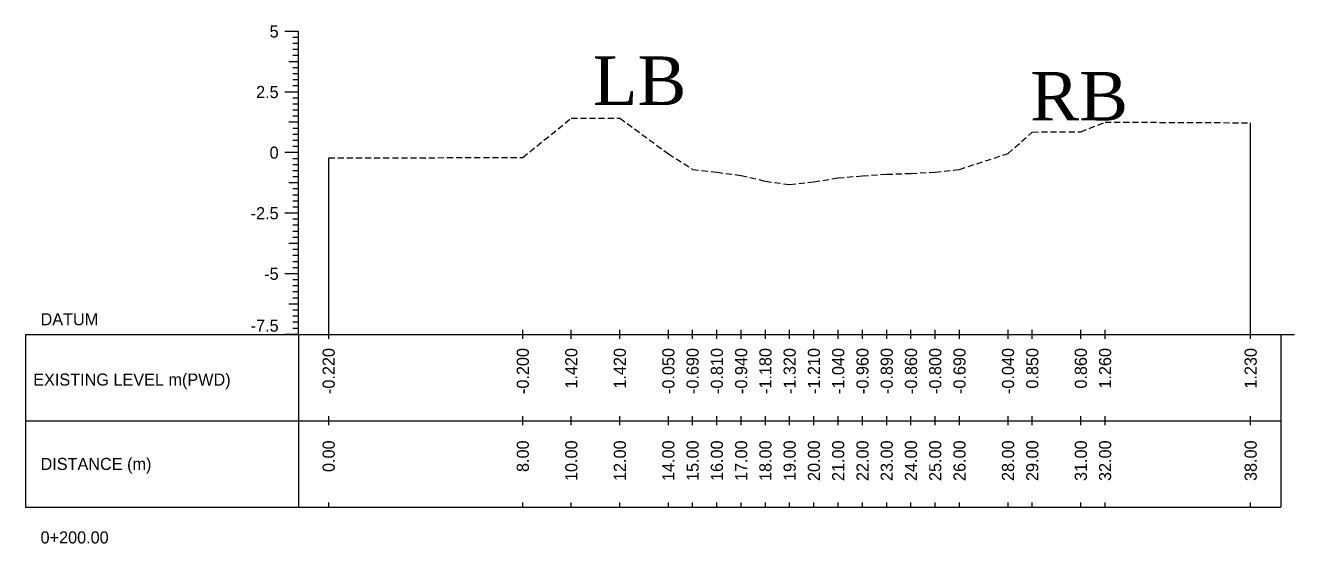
# Model space of a CAD drawing. Header units: inches. Extents: x 2917 to 4535, y -1482 to -1060.
# Drawn here: x 3147.8 to 3200.1, y -1357.3 to -1336 of the extents above; entities that cross this region are included whole.
import ezdxf
from ezdxf.enums import TextEntityAlignment as Align

# ---------------------------------------------------------------- set-up
doc = ezdxf.new("R2010")
doc.units = ezdxf.units.IN
doc.header["$MEASUREMENT"] = 0
doc.linetypes.add('HIDDEN', pattern=[0.375, 0.25, -0.125])
doc.layers.add('CS_Drawing', color=7, linetype='Continuous')
doc.layers.add('GL', color=3, linetype='HIDDEN')
doc.styles.add('romans', font='romans.shx')

msp = doc.modelspace()

# ---------------------------------------------------------------- linework, layer by layer
at = {"layer": 'CS_Drawing'}
for p, q in [((3159.033, -1336.201), (3158.47, -1336.201)), ((3159.033, -1336.201), (3158.639, -1336.201)), ((3159.033, -1336.201), (3158.808, -1336.201)), ((3159.033, -1336.451), (3158.808, -1336.451)), ((3159.033, -1348.701), (3159.033, -1336.201)), ((3159.033, -1336.701), (3158.808, -1336.701)), ((3159.033, -1336.951), (3158.808, -1336.951)), ((3159.033, -1337.451), (3158.639, -1337.451)), ((3159.033, -1337.201), (3158.808, -1337.201)), ((3159.033, -1337.451), (3158.808, -1337.451)), ((3159.033, -1337.701), (3158.808, -1337.701)), ((3159.033, -1337.951), (3158.808, -1337.951)), ((3159.033, -1338.201), (3158.808, -1338.201)), ((3159.033, -1338.451), (3158.808, -1338.451)), ((3159.033, -1338.701), (3158.47, -1338.701)), ((3159.033, -1338.701), (3158.639, -1338.701)), ((3159.033, -1338.701), (3158.808, -1338.701)), ((3159.033, -1338.951), (3158.808, -1338.951)), ((3159.033, -1339.201), (3158.808, -1339.201)), ((3159.033, -1339.451), (3158.808, -1339.451)), ((3159.033, -1339.701), (3158.808, -1339.701)), ((3159.033, -1339.951), (3158.639, -1339.951)), ((3159.033, -1339.951), (3158.808, -1339.951)), ((3159.033, -1340.201), (3158.808, -1340.201)), ((3198.283, -1348.701), (3198.283, -1339.971)), ((3159.033, -1340.451), (3158.808, -1340.451)), ((3159.033, -1340.701), (3158.808, -1340.701)), ((3159.033, -1341.201), (3158.47, -1341.201)), ((3159.033, -1341.201), (3158.639, -1341.201)), ((3159.033, -1340.951), (3158.808, -1340.951)), ((3159.033, -1341.201), (3158.808, -1341.201)), ((3159.033, -1341.451), (3158.808, -1341.451)), ((3159.033, -1341.701), (3158.808, -1341.701)), ((3160.283, -1348.701), (3160.283, -1341.421)), ((3159.033, -1341.951), (3158.808, -1341.951)), ((3159.033, -1342.201), (3158.808, -1342.201)), ((3159.033, -1342.451), (3158.639, -1342.451)), ((3159.033, -1342.451), (3158.808, -1342.451)), ((3159.033, -1342.701), (3158.808, -1342.701)), ((3159.033, -1342.951), (3158.808, -1342.951)), ((3159.033, -1343.201), (3158.808, -1343.201)), ((3159.033, -1343.701), (3158.47, -1343.701)), ((3159.033, -1343.701), (3158.639, -1343.701)), ((3159.033, -1343.451), (3158.808, -1343.451)), ((3159.033, -1343.701), (3158.808, -1343.701)), ((3159.033, -1343.951), (3158.808, -1343.951)), ((3159.033, -1344.201), (3158.808, -1344.201)), ((3159.033, -1344.951), (3158.639, -1344.951)), ((3159.033, -1344.451), (3158.808, -1344.451)), ((3159.033, -1344.701), (3158.808, -1344.701)), ((3159.033, -1344.951), (3158.808, -1344.951)), ((3159.033, -1345.201), (3158.808, -1345.201)), ((3159.033, -1345.451), (3158.808, -1345.451)), ((3159.033, -1345.701), (3158.808, -1345.701)), ((3159.033, -1345.951), (3158.808, -1345.951)), ((3159.033, -1346.201), (3158.47, -1346.201)), ((3159.033, -1346.201), (3158.639, -1346.201)), ((3159.033, -1346.201), (3158.808, -1346.201)), ((3159.033, -1346.451), (3158.808, -1346.451)), ((3159.033, -1346.701), (3158.808, -1346.701)), ((3159.033, -1346.951), (3158.808, -1346.951)), ((3159.033, -1347.451), (3158.639, -1347.451)), ((3159.033, -1347.201), (3158.808, -1347.201)), ((3159.033, -1347.451), (3158.808, -1347.451)), ((3159.033, -1347.701), (3158.808, -1347.701)), ((3159.033, -1347.951), (3158.808, -1347.951)), ((3159.033, -1348.201), (3158.808, -1348.201)), ((3159.033, -1348.451), (3158.808, -1348.451)), ((3160.283, -1348.889), (3160.283, -1348.514)), ((3168.283, -1348.889), (3168.283, -1348.514)), ((3170.283, -1348.889), (3170.283, -1348.514)), ((3172.283, -1348.889), (3172.283, -1348.514)), ((3174.283, -1348.889), (3174.283, -1348.514)), ((3175.283, -1348.889), (3175.283, -1348.514)), ((3176.283, -1348.889), (3176.283, -1348.514)), ((3177.283, -1348.889), (3177.283, -1348.514)), ((3178.283, -1348.889), (3178.283, -1348.514)), ((3179.283, -1348.889), (3179.283, -1348.514)), ((3180.283, -1348.889), (3180.283, -1348.514)), ((3181.283, -1348.889), (3181.283, -1348.514)), ((3182.283, -1348.889), (3182.283, -1348.514)), ((3183.283, -1348.889), (3183.283, -1348.514)), ((3184.283, -1348.889), (3184.283, -1348.514)), ((3185.283, -1348.889), (3185.283, -1348.514)), ((3186.283, -1348.889), (3186.283, -1348.514)), ((3188.283, -1348.889), (3188.283, -1348.514)), ((3189.283, -1348.889), (3189.283, -1348.514)), ((3191.283, -1348.889), (3191.283, -1348.514)), ((3192.283, -1348.889), (3192.283, -1348.514)), ((3198.283, -1348.889), (3198.283, -1348.514)), ((3147.783, -1348.701), (3159.033, -1348.701)), ((3147.783, -1348.701), (3147.783, -1355.826)), ((3159.033, -1348.701), (3158.47, -1348.701)), ((3159.033, -1348.701), (3158.639, -1348.701)), ((3159.033, -1348.701), (3158.808, -1348.701)), ((3159.033, -1348.701), (3199.533, -1348.701)), ((3159.033, -1348.701), (3159.033, -1355.826)), ((3199.533, -1348.701), (3200.095, -1348.701)), ((3199.533, -1348.701), (3199.926, -1348.701)), ((3199.533, -1348.701), (3199.758, -1348.701)), ((3199.533, -1348.701), (3199.533, -1355.826)), ((3147.783, -1352.264), (3159.033, -1352.264)), ((3159.033, -1352.264), (3199.533, -1352.264)), ((3159.033, -1352.264), (3199.533, -1352.264)), ((3160.283, -1352.451), (3160.283, -1352.076)), ((3168.283, -1352.451), (3168.283, -1352.076)), ((3170.283, -1352.451), (3170.283, -1352.076)), ((3172.283, -1352.451), (3172.283, -1352.076)), ((3174.283, -1352.451), (3174.283, -1352.076)), ((3175.283, -1352.451), (3175.283, -1352.076)), ((3176.283, -1352.451), (3176.283, -1352.076)), ((3177.283, -1352.451), (3177.283, -1352.076)), ((3178.283, -1352.451), (3178.283, -1352.076)), ((3179.283, -1352.451), (3179.283, -1352.076)), ((3180.283, -1352.451), (3180.283, -1352.076)), ((3181.283, -1352.451), (3181.283, -1352.076)), ((3182.283, -1352.451), (3182.283, -1352.076)), ((3183.283, -1352.451), (3183.283, -1352.076)), ((3184.283, -1352.451), (3184.283, -1352.076)), ((3185.283, -1352.451), (3185.283, -1352.076)), ((3186.283, -1352.451), (3186.283, -1352.076)), ((3188.283, -1352.451), (3188.283, -1352.076)), ((3189.283, -1352.451), (3189.283, -1352.076)), ((3191.283, -1352.451), (3191.283, -1352.076)), ((3192.283, -1352.451), (3192.283, -1352.076)), ((3198.283, -1352.451), (3198.283, -1352.076)), ((3147.783, -1355.826), (3159.033, -1355.826)), ((3159.033, -1355.826), (3199.533, -1355.826)), ((3160.283, -1355.826), (3160.283, -1355.639)), ((3168.283, -1355.826), (3168.283, -1355.639)), ((3170.283, -1355.826), (3170.283, -1355.639)), ((3172.283, -1355.826), (3172.283, -1355.639)), ((3174.283, -1355.826), (3174.283, -1355.639)), ((3175.283, -1355.826), (3175.283, -1355.639)), ((3176.283, -1355.826), (3176.283, -1355.639)), ((3177.283, -1355.826), (3177.283, -1355.639)), ((3178.283, -1355.826), (3178.283, -1355.639)), ((3179.283, -1355.826), (3179.283, -1355.639)), ((3180.283, -1355.826), (3180.283, -1355.639)), ((3181.283, -1355.826), (3181.283, -1355.639)), ((3182.283, -1355.826), (3182.283, -1355.639)), ((3183.283, -1355.826), (3183.283, -1355.639)), ((3184.283, -1355.826), (3184.283, -1355.639)), ((3185.283, -1355.826), (3185.283, -1355.639)), ((3186.283, -1355.826), (3186.283, -1355.639)), ((3188.283, -1355.826), (3188.283, -1355.639)), ((3189.283, -1355.826), (3189.283, -1355.639)), ((3191.283, -1355.826), (3191.283, -1355.639)), ((3192.283, -1355.826), (3192.283, -1355.639)), ((3198.283, -1355.826), (3198.283, -1355.639))]:
    msp.add_line(p, q, dxfattribs=at)
at = {"layer": 'GL'}
msp.add_lwpolyline([(3160.283, -1341.421), (3168.283, -1341.401), (3170.283, -1339.781), (3172.283, -1339.781), (3174.283, -1341.251), (3175.283, -1341.891), (3176.283, -1342.011), (3177.283, -1342.141), (3178.283, -1342.381), (3179.283, -1342.521), (3180.283, -1342.411), (3181.283, -1342.241), (3182.283, -1342.161), (3183.283, -1342.091), (3184.283, -1342.061), (3185.283, -1342.001), (3186.283, -1341.891), (3188.283, -1341.241), (3189.283, -1340.351), (3191.283, -1340.341), (3192.283, -1339.941), (3198.283, -1339.971)], dxfattribs=at)

# ---------------------------------------------------------------- texts
at = {"char_height": 2, "width": 27.14775, "attachment_point": 1, "style": 'romans'}
for s, insert in [('{\\fTimes New Roman|b0|i0|c0|p18;LB}', (3171.166, -1337.234)), ('{\\fTimes New Roman|b0|i0|c0|p18;RB}', (3189.199, -1337.873))]:
    msp.add_mtext(s, dxfattribs=dict(at, insert=insert))
at = {"layer": 'CS_Drawing'}
for s, p in [('5', (3158.22, -1336.201)), ('2.5', (3158.22, -1338.701)), ('0', (3158.22, -1341.201)), ('-2.5', (3158.22, -1343.701)), ('-5', (3158.22, -1346.201))]:
    msp.add_text(s, height=0.5, dxfattribs=at).set_placement(p, align=Align.MIDDLE_RIGHT)
for s, p in [('DATUM', (3148.408, -1348.076)), ('EXISTING LEVEL m(PWD)', (3148.106, -1350.564)), ('DISTANCE (m)', (3148.408, -1354.045)), ('0+200.00', (3148.408, -1357.076))]:
    msp.add_text(s, height=0.5, dxfattribs=at).set_placement(p, align=Align.MIDDLE_LEFT)
msp.add_text('-7.5', height=0.5, dxfattribs=at).set_placement((3158.22, -1348.589), align=Align.RIGHT)
for s, p in [('-0.220', (3160.283, -1349.264)), ('-0.200', (3168.283, -1349.264)), ('1.420', (3170.283, -1349.264)), ('1.420', (3172.283, -1349.264)), ('-0.050', (3174.283, -1349.264)), ('-0.690', (3175.283, -1349.264)), ('-0.810', (3176.283, -1349.264)), ('-0.940', (3177.283, -1349.264)), ('-1.180', (3178.283, -1349.264)), ('-1.320', (3179.283, -1349.264)), ('-1.210', (3180.283, -1349.264)), ('-1.040', (3181.283, -1349.264)), ('-0.960', (3182.283, -1349.264)), ('-0.890', (3183.283, -1349.264)), ('-0.860', (3184.283, -1349.264)), ('-0.800', (3185.283, -1349.264)), ('-0.690', (3186.283, -1349.264)), ('-0.040', (3188.283, -1349.264)), ('0.850', (3189.283, -1349.264)), ('0.860', (3191.283, -1349.264)), ('1.260', (3192.283, -1349.264)), ('1.230', (3198.283, -1349.264)), ('0.00', (3160.283, -1353.076)), ('8.00', (3168.283, -1353.076)), ('10.00', (3170.283, -1353.076)), ('12.00', (3172.283, -1353.076)), ('14.00', (3174.283, -1353.076)), ('15.00', (3175.283, -1353.076)), ('16.00', (3176.283, -1353.076)), ('17.00', (3177.283, -1353.076)), ('18.00', (3178.283, -1353.076)), ('19.00', (3179.283, -1353.076)), ('20.00', (3180.283, -1353.076)), ('21.00', (3181.283, -1353.076)), ('22.00', (3182.283, -1353.076)), ('23.00', (3183.283, -1353.076)), ('24.00', (3184.283, -1353.076)), ('25.00', (3185.283, -1353.076)), ('26.00', (3186.283, -1353.076)), ('28.00', (3188.283, -1353.076)), ('29.00', (3189.283, -1353.076)), ('31.00', (3191.283, -1353.076)), ('32.00', (3192.283, -1353.076)), ('38.00', (3198.283, -1353.076))]:
    msp.add_text(s, height=0.5, rotation=90, dxfattribs=at).set_placement(p, align=Align.MIDDLE_RIGHT)

doc.saveas('drawing.dxf')
